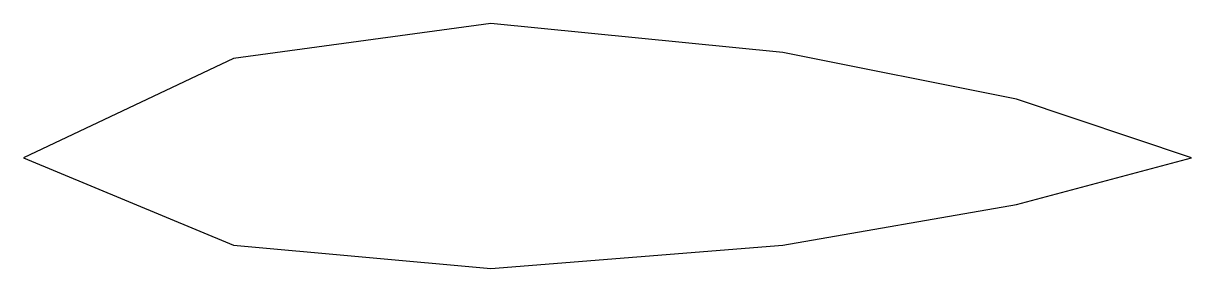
# Model space of a CAD drawing. Header units: metres. Extents: x 0 to 1, y -0.1 to 0.12.
import ezdxf

# ---------------------------------------------------------------- set-up
doc = ezdxf.new("R2010")
doc.units = ezdxf.units.M

msp = doc.modelspace()

# ---------------------------------------------------------------- linework, layer by layer
at = {"layer": 'solid_wall'}
msp.add_lwpolyline([(1, 0), (0.85, 0.05), (0.65, 0.09), (0.4, 0.115), (0.18, 0.085), (0, 0), (0.18, -0.075), (0.4, -0.095), (0.65, -0.075), (0.85, -0.04)], close=True, dxfattribs=at)

doc.saveas('drawing.dxf')
